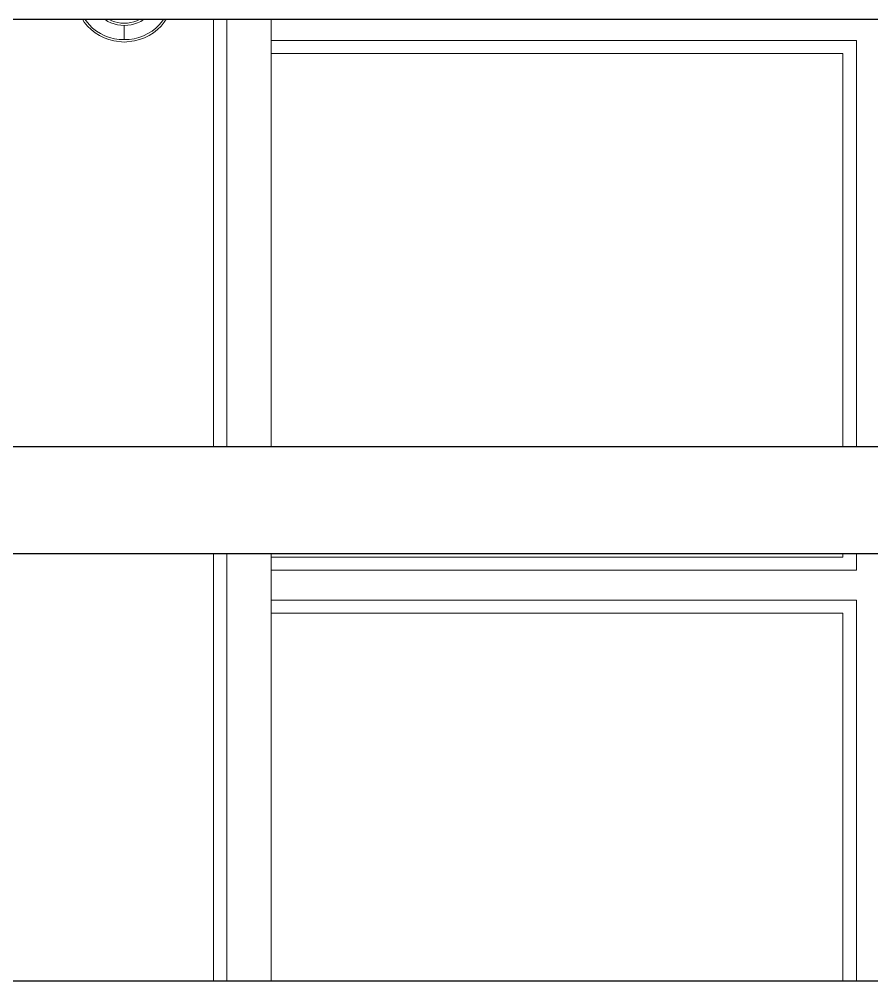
# Model space of a CAD drawing. Header units: inches. Extents: x -10117506 to -5032697, y -6529230 to -3254494.
# Drawn here: x -5047793.09 to -5047777.13, y -3261609.21 to -3261591.21 of the extents above; entities that cross this region are included whole.
import ezdxf

# ---------------------------------------------------------------- set-up
doc = ezdxf.new("R2010")
doc.units = ezdxf.units.IN
doc.header["$LTSCALE"] = 2
doc.header["$MEASUREMENT"] = 0
doc.layers.get('0').update_dxf_attribs({"linetype": 'CONTINUOUS'})
doc.layers.add('window', color=4, linetype='CONTINUOUS', lineweight=13)

msp = doc.modelspace()

# ---------------------------------------------------------------- linework, layer by layer
at = {"ltscale": 0.5}
for p, q in [((-5047927.133, -3261591.209), (-5047524.375, -3261591.209)), ((-5047927.133, -3261599.209), (-5047524.375, -3261599.209)), ((-5047927.133, -3261601.209), (-5047524.375, -3261601.209)), ((-5047927.133, -3261609.209), (-5047524.375, -3261609.209))]:
    msp.add_line(p, q, dxfattribs=at)
at = {"layer": 'window'}
for p, q in [((-5047791.911, -3261591.209), (-5047791.875, -3261591.263)), ((-5047791.875, -3261591.263), (-5047791.814, -3261591.337)), ((-5047791.863, -3261591.209), (-5047791.842, -3261591.24)), ((-5047791.842, -3261591.24), (-5047791.784, -3261591.31)), ((-5047791.814, -3261591.337), (-5047791.746, -3261591.403)), ((-5047791.784, -3261591.31), (-5047791.719, -3261591.374)), ((-5047791.495, -3261591.209), (-5047791.486, -3261591.215)), ((-5047791.486, -3261591.215), (-5047791.433, -3261591.249)), ((-5047791.433, -3261591.249), (-5047791.377, -3261591.277)), ((-5047791.412, -3261591.213), (-5047791.418, -3261591.209)), ((-5047791.359, -3261591.238), (-5047791.412, -3261591.213)), ((-5047791.377, -3261591.277), (-5047791.317, -3261591.298)), ((-5047791.304, -3261591.258), (-5047791.359, -3261591.238)), ((-5047791.317, -3261591.298), (-5047791.256, -3261591.314)), ((-5047791.247, -3261591.273), (-5047791.304, -3261591.258)), ((-5047791.256, -3261591.314), (-5047791.193, -3261591.323)), ((-5047791.189, -3261591.281), (-5047791.247, -3261591.273)), ((-5047791.193, -3261591.323), (-5047791.126, -3261591.326)), ((-5047791.126, -3261591.284), (-5047791.189, -3261591.281)), ((-5047791.064, -3261591.281), (-5047791.126, -3261591.284)), ((-5047791.126, -3261591.326), (-5047791.059, -3261591.323)), ((-5047791.126, -3261591.591), (-5047791.126, -3261591.326)), ((-5047791.005, -3261591.273), (-5047791.064, -3261591.281)), ((-5047791.059, -3261591.323), (-5047790.997, -3261591.314)), ((-5047790.948, -3261591.258), (-5047791.005, -3261591.273)), ((-5047790.997, -3261591.314), (-5047790.935, -3261591.298)), ((-5047790.893, -3261591.238), (-5047790.948, -3261591.258)), ((-5047790.935, -3261591.298), (-5047790.876, -3261591.277)), ((-5047790.841, -3261591.213), (-5047790.893, -3261591.238)), ((-5047790.876, -3261591.277), (-5047790.819, -3261591.249)), ((-5047790.835, -3261591.209), (-5047790.841, -3261591.213)), ((-5047790.819, -3261591.249), (-5047790.766, -3261591.215)), ((-5047790.766, -3261591.215), (-5047790.758, -3261591.209)), ((-5047790.534, -3261591.374), (-5047790.468, -3261591.31)), ((-5047790.506, -3261591.403), (-5047790.438, -3261591.337)), ((-5047790.468, -3261591.31), (-5047790.41, -3261591.24)), ((-5047790.438, -3261591.337), (-5047790.377, -3261591.263)), ((-5047790.41, -3261591.24), (-5047790.389, -3261591.209)), ((-5047790.377, -3261591.263), (-5047790.341, -3261591.209)), ((-5047789.457, -3261591.209), (-5047789.457, -3261599.209)), ((-5047789.205, -3261599.209), (-5047789.205, -3261591.209)), ((-5047788.377, -3261599.209), (-5047788.377, -3261591.209)), ((-5047791.746, -3261591.403), (-5047791.671, -3261591.462)), ((-5047791.719, -3261591.374), (-5047791.647, -3261591.43)), ((-5047791.671, -3261591.462), (-5047791.59, -3261591.513)), ((-5047791.647, -3261591.43), (-5047791.569, -3261591.479)), ((-5047791.59, -3261591.513), (-5047791.503, -3261591.556)), ((-5047791.569, -3261591.479), (-5047791.487, -3261591.52)), ((-5047791.487, -3261591.52), (-5047791.4, -3261591.551)), ((-5047790.852, -3261591.551), (-5047790.766, -3261591.52)), ((-5047790.766, -3261591.52), (-5047790.683, -3261591.479)), ((-5047790.749, -3261591.556), (-5047790.663, -3261591.513)), ((-5047790.683, -3261591.479), (-5047790.606, -3261591.43)), ((-5047790.663, -3261591.513), (-5047790.582, -3261591.462)), ((-5047790.606, -3261591.43), (-5047790.534, -3261591.374)), ((-5047790.582, -3261591.462), (-5047790.506, -3261591.403)), ((-5047791.503, -3261591.556), (-5047791.413, -3261591.589)), ((-5047791.413, -3261591.589), (-5047791.319, -3261591.612)), ((-5047791.4, -3261591.551), (-5047791.311, -3261591.574)), ((-5047791.319, -3261591.612), (-5047791.126, -3261591.64)), ((-5047791.311, -3261591.574), (-5047791.219, -3261591.587)), ((-5047791.219, -3261591.587), (-5047791.126, -3261591.591)), ((-5047791.126, -3261591.591), (-5047791.033, -3261591.587)), ((-5047791.126, -3261591.64), (-5047790.934, -3261591.612)), ((-5047791.033, -3261591.587), (-5047790.942, -3261591.574)), ((-5047790.942, -3261591.574), (-5047790.852, -3261591.551)), ((-5047790.934, -3261591.612), (-5047790.84, -3261591.589)), ((-5047790.84, -3261591.589), (-5047790.749, -3261591.556)), ((-5047788.377, -3261591.605), (-5047777.421, -3261591.605)), ((-5047777.421, -3261591.605), (-5047777.421, -3261599.209)), ((-5047788.377, -3261591.85), (-5047777.673, -3261591.85)), ((-5047777.673, -3261591.85), (-5047777.673, -3261599.209)), ((-5047789.457, -3261601.209), (-5047789.457, -3261609.209)), ((-5047789.205, -3261609.209), (-5047789.205, -3261601.209)), ((-5047788.377, -3261609.209), (-5047788.377, -3261601.209)), ((-5047777.673, -3261601.209), (-5047777.673, -3261601.279)), ((-5047777.421, -3261601.209), (-5047777.421, -3261601.523)), ((-5047788.377, -3261601.279), (-5047777.673, -3261601.279)), ((-5047777.421, -3261601.523), (-5047788.377, -3261601.523)), ((-5047788.377, -3261602.082), (-5047777.421, -3261602.082)), ((-5047777.421, -3261602.082), (-5047777.421, -3261609.209)), ((-5047788.377, -3261602.326), (-5047777.673, -3261602.326)), ((-5047777.673, -3261602.326), (-5047777.673, -3261609.209))]:
    msp.add_line(p, q, dxfattribs=at)

doc.saveas('drawing.dxf')
